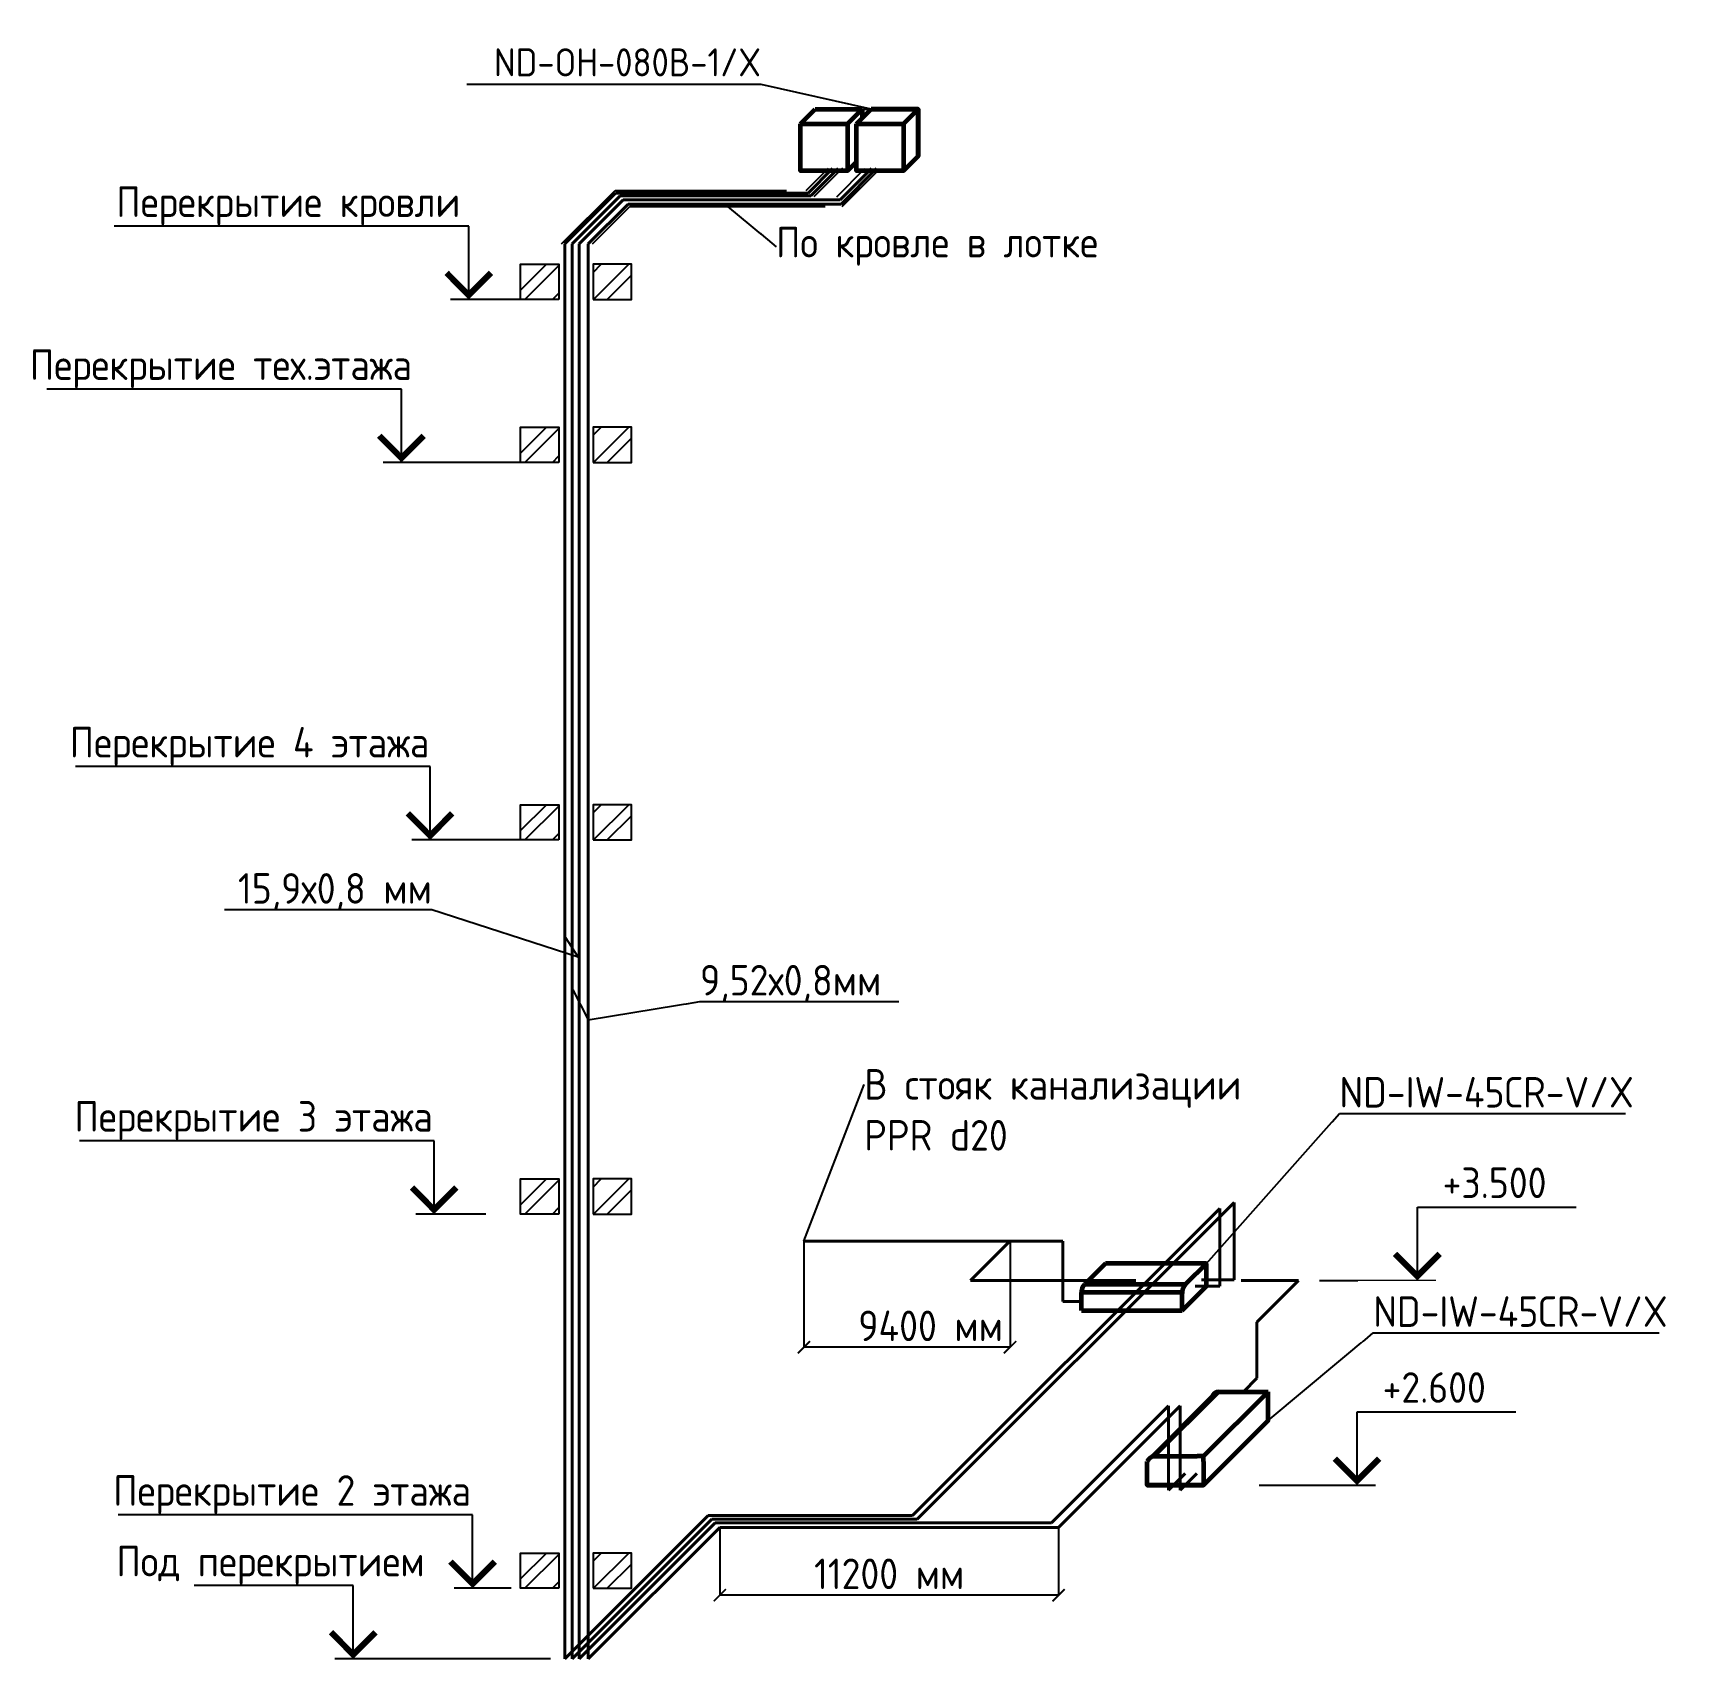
# Model space of a CAD drawing. Header units: millimetres. Extents: x -129048 to 476301, y -5853 to 215316.
# Drawn here: x 14514 to 28050, y 98651 to 111955 of the extents above; entities that cross this region are included whole.
import ezdxf
from ezdxf import colors
from ezdxf.entities.mleader import LeaderData, LeaderLine
from ezdxf.enums import TextEntityAlignment as Align
from ezdxf.math import Vec2, Vec3

# ---------------------------------------------------------------- set-up
doc = ezdxf.new("R2010")
doc.units = ezdxf.units.MM
doc.layers.add('0_ANNOT_Dimensions', color=7, linetype='Continuous')
for name, color, linetype, lineweight in [('GAZLAITER', 1, 'Continuous', 40), ('Дренаж', 36, 'Continuous', 40), ('Кондеи', 6, 'Continuous', 60)]:
    doc.layers.add(name, color=color, linetype=linetype, lineweight=lineweight)
doc.styles.add('PIK', font='isocpeur.ttf', dxfattribs={"width": 0.9, "height": 250})
doc.styles.add('TRAJECTORY_TEXT_STYLE', font='simplex.shx', dxfattribs={"width": 0.65})
doc.dimstyles.get("Standard").update_dxf_attribs({"dimtxt": 250, "dimasz": 100, "dimexe": 0.18, "dimexo": 0.0625, "dimgap": 50, "dimtad": 1, "dimtoh": 1, "dimdec": 4, "dimzin": 0, "dimdsep": 46, "dimtxsty": 'PIK', "dimblk": 'ARCHTICK', "dimcen": 0.09, "dimadec": 0, "dimazin": 0, "dimtfac": 1, "dimtdec": 4, "dimtofl": 0, "dimtmove": 0, "dimatfit": 3, "dimfxl": 1, "dimtolj": 1, "dimtzin": 0, "dimarcsym": 0})

# ---------------------------------------------------------------- blocks, each defined once
blk = doc.blocks.new('_ArchTick')
at = {"color": 0, "linetype": 'ByBlock', "const_width": 0.15}
blk.add_lwpolyline([(-0.5, -0.5), (0.5, 0.5)], dxfattribs=at)
blk = doc.blocks.new('*D3241')
at = {"layer": '0_ANNOT_Dimensions', "color": 0, "lineweight": -2, "transparency": 16777216}
for p, q in [((20131, 99727), (20131, 99172)), ((22902, 99727), (22902, 99172)), ((22902, 99172), (20131, 99172))]:
    blk.add_line(p, q, dxfattribs=at)
at = {"layer": 'Defpoints', "color": 0, "transparency": 16777216}
for p in [(20131, 99727), (22902, 99727), (20131, 99172)]:
    blk.add_point(p, dxfattribs=at)
at = {"layer": '0_ANNOT_Dimensions', "color": 0, "lineweight": -2, "transparency": 16777216, "xscale": 100, "yscale": 100, "zscale": 100, "rotation": 180}
blk.add_blockref('_ArchTick', (20131, 99172), dxfattribs=at)
at = {"layer": '0_ANNOT_Dimensions', "color": 0, "lineweight": -2, "transparency": 16777216, "xscale": 100, "yscale": 100, "zscale": 100}
blk.add_blockref('_ArchTick', (22902, 99172), dxfattribs=at)
at = {"layer": '0_ANNOT_Dimensions', "color": 0, "transparency": 16777216, "insert": (21516, 99347), "char_height": 250, "attachment_point": 5, "style": 'PIK'}
blk.add_mtext('\\A1;11200 мм', dxfattribs=at)
blk = doc.blocks.new('*D3242')
at = {"layer": '0_ANNOT_Dimensions', "color": 0, "lineweight": -2, "transparency": 16777216}
for p, q in [((20819, 102069), (20819, 101201)), ((22505, 102069), (22505, 101201)), ((22505, 101201), (20819, 101201))]:
    blk.add_line(p, q, dxfattribs=at)
at = {"layer": 'Defpoints', "color": 0, "transparency": 16777216}
for p in [(20819, 102069), (22505, 102069), (20819, 101201)]:
    blk.add_point(p, dxfattribs=at)
at = {"layer": '0_ANNOT_Dimensions', "color": 0, "lineweight": -2, "transparency": 16777216, "xscale": 100, "yscale": 100, "zscale": 100, "rotation": 180}
blk.add_blockref('_ArchTick', (20819, 101201), dxfattribs=at)
at = {"layer": '0_ANNOT_Dimensions', "color": 0, "lineweight": -2, "transparency": 16777216, "xscale": 100, "yscale": 100, "zscale": 100}
blk.add_blockref('_ArchTick', (22505, 101201), dxfattribs=at)
at = {"layer": '0_ANNOT_Dimensions', "color": 0, "transparency": 16777216, "insert": (21855, 101376), "char_height": 250, "attachment_point": 5, "style": 'PIK'}
blk.add_mtext('\\A1;9400 мм', dxfattribs=at)
blk = doc.blocks.new('*U3240')
at = {"color": 0, "linetype": 'ByBlock', "lineweight": -2}
for p, q in [((0, 6), (13, 6)), ((-8, 0), (0, 0))]:
    blk.add_line(p, q, dxfattribs=at)
at = {"color": 0, "linetype": 'ByBlock', "lineweight": -2, "ltscale": 100}
blk.add_line((-1.5, 0), (1.5, 0), dxfattribs=at)
blk.add_lwpolyline([(0, 0), (0, 6)], dxfattribs=at)
at = {"color": 0, "linetype": 'ByBlock', "lineweight": -2, "ltscale": 100, "const_width": 0.5}
blk.add_lwpolyline([(1.82, 2.18), (0, 0.35), (-1.82, 2.18)], dxfattribs=at)
at = {"linetype": 'ByBlock', "lineweight": -2, "ltscale": 100, "style": 'TRAJECTORY_TEXT_STYLE', "width": 0.65}
blk.add_attdef('Отм.', text='', height=3.5, dxfattribs=at).set_placement((6.5, 6), align=Align.BOTTOM_CENTER)
at = {"color": 0, "linetype": 'ByBlock', "lineweight": -2, "ltscale": 100, "style": 'TRAJECTORY_TEXT_STYLE', "width": 0.65}
blk.add_attdef('Прим.', text='', height=3.5, dxfattribs=at).set_placement((9.57, 4.8), align=Align.TOP_CENTER)
blk = doc.blocks.new('*U3179')
at = {"color": 0, "linetype": 'ByBlock', "lineweight": -2}
for p, q in [((0, 6), (13, 6)), ((-16.14, 0), (0, 0))]:
    blk.add_line(p, q, dxfattribs=at)
at = {"color": 0, "linetype": 'ByBlock', "lineweight": -2, "ltscale": 100}
blk.add_line((-1.5, 0), (1.5, 0), dxfattribs=at)
blk.add_lwpolyline([(0, 0), (0, 6)], dxfattribs=at)
at = {"color": 0, "linetype": 'ByBlock', "lineweight": -2, "ltscale": 100, "const_width": 0.5}
blk.add_lwpolyline([(1.82, 2.18), (0, 0.35), (-1.82, 2.18)], dxfattribs=at)
at = {"linetype": 'ByBlock', "lineweight": -2, "ltscale": 100, "style": 'TRAJECTORY_TEXT_STYLE', "width": 0.65}
blk.add_attdef('Отм.', text='', height=3.5, dxfattribs=at).set_placement((6.5, 6), align=Align.BOTTOM_CENTER)
at = {"color": 0, "linetype": 'ByBlock', "lineweight": -2, "ltscale": 100, "style": 'TRAJECTORY_TEXT_STYLE', "width": 0.65}
blk.add_attdef('Прим.', text='', height=3.5, dxfattribs=at).set_placement((9.57, 4.8), align=Align.TOP_CENTER)
blk = doc.blocks.new('*U3243')
at = {"color": 0, "linetype": 'ByBlock', "lineweight": -2}
for p, q in [((0, 6), (29, 6)), ((-3.15, 0), (0, 0))]:
    blk.add_line(p, q, dxfattribs=at)
at = {"color": 0, "linetype": 'ByBlock', "lineweight": -2, "ltscale": 100}
blk.add_line((-1.5, 0), (1.5, 0), dxfattribs=at)
blk.add_lwpolyline([(0, 0), (0, 6)], dxfattribs=at)
at = {"color": 0, "linetype": 'ByBlock', "lineweight": -2, "ltscale": 100, "const_width": 0.5}
blk.add_lwpolyline([(1.82, 2.18), (0, 0.35), (-1.82, 2.18)], dxfattribs=at)
at = {"linetype": 'ByBlock', "lineweight": -2, "ltscale": 100, "style": 'TRAJECTORY_TEXT_STYLE', "width": 0.65}
blk.add_attdef('Отм.', text='', height=3.5, dxfattribs=at).set_placement((14.5, 6), align=Align.BOTTOM_CENTER)
at = {"color": 0, "linetype": 'ByBlock', "lineweight": -2, "ltscale": 100, "style": 'TRAJECTORY_TEXT_STYLE', "width": 0.65}
blk.add_attdef('Прим.', text='', height=3.5, dxfattribs=at).set_placement((17.57, 4.8), align=Align.TOP_CENTER)
blk = doc.blocks.new('*U3180')
at = {"color": 0, "linetype": 'ByBlock', "lineweight": -2}
for p, q in [((0, 6), (29, 6)), ((-4.24, 0), (0, 0))]:
    blk.add_line(p, q, dxfattribs=at)
at = {"color": 0, "linetype": 'ByBlock', "lineweight": -2, "ltscale": 100}
blk.add_line((-1.5, 0), (1.5, 0), dxfattribs=at)
blk.add_lwpolyline([(0, 0), (0, 6)], dxfattribs=at)
at = {"color": 0, "linetype": 'ByBlock', "lineweight": -2, "ltscale": 100, "const_width": 0.5}
blk.add_lwpolyline([(1.82, 2.18), (0, 0.35), (-1.82, 2.18)], dxfattribs=at)
at = {"linetype": 'ByBlock', "lineweight": -2, "ltscale": 100, "style": 'TRAJECTORY_TEXT_STYLE', "width": 0.65}
blk.add_attdef('Отм.', text='', height=3.5, dxfattribs=at).set_placement((14.5, 6), align=Align.BOTTOM_CENTER)
at = {"color": 0, "linetype": 'ByBlock', "lineweight": -2, "ltscale": 100, "style": 'TRAJECTORY_TEXT_STYLE', "width": 0.65}
blk.add_attdef('Прим.', text='', height=3.5, dxfattribs=at).set_placement((17.57, 4.8), align=Align.TOP_CENTER)
blk = doc.blocks.new('*U3192')
at = {"color": 0, "linetype": 'ByBlock', "lineweight": -2}
for p, q in [((0, 6), (29, 6)), ((-7.41, 0), (0, 0))]:
    blk.add_line(p, q, dxfattribs=at)
at = {"color": 0, "linetype": 'ByBlock', "lineweight": -2, "ltscale": 100}
blk.add_line((-1.5, 0), (1.5, 0), dxfattribs=at)
blk.add_lwpolyline([(0, 0), (0, 6)], dxfattribs=at)
at = {"color": 0, "linetype": 'ByBlock', "lineweight": -2, "ltscale": 100, "const_width": 0.5}
blk.add_lwpolyline([(1.82, 2.18), (0, 0.35), (-1.82, 2.18)], dxfattribs=at)
at = {"linetype": 'ByBlock', "lineweight": -2, "ltscale": 100, "style": 'TRAJECTORY_TEXT_STYLE', "width": 0.65}
blk.add_attdef('Отм.', text='', height=3.5, dxfattribs=at).set_placement((14.5, 6), align=Align.BOTTOM_CENTER)
at = {"color": 0, "linetype": 'ByBlock', "lineweight": -2, "ltscale": 100, "style": 'TRAJECTORY_TEXT_STYLE', "width": 0.65}
blk.add_attdef('Прим.', text='', height=3.5, dxfattribs=at).set_placement((17.57, 4.8), align=Align.TOP_CENTER)
blk = doc.blocks.new('*U3181')
at = {"color": 0, "linetype": 'ByBlock', "lineweight": -2}
for p, q in [((0, 6), (29, 6)), ((-9.75, 0), (0, 0))]:
    blk.add_line(p, q, dxfattribs=at)
at = {"color": 0, "linetype": 'ByBlock', "lineweight": -2, "ltscale": 100}
blk.add_line((-1.5, 0), (1.5, 0), dxfattribs=at)
blk.add_lwpolyline([(0, 0), (0, 6)], dxfattribs=at)
at = {"color": 0, "linetype": 'ByBlock', "lineweight": -2, "ltscale": 100, "const_width": 0.5}
blk.add_lwpolyline([(1.82, 2.18), (0, 0.35), (-1.82, 2.18)], dxfattribs=at)
at = {"linetype": 'ByBlock', "lineweight": -2, "ltscale": 100, "style": 'TRAJECTORY_TEXT_STYLE', "width": 0.65}
blk.add_attdef('Отм.', text='', height=3.5, dxfattribs=at).set_placement((14.5, 6), align=Align.BOTTOM_CENTER)
at = {"color": 0, "linetype": 'ByBlock', "lineweight": -2, "ltscale": 100, "style": 'TRAJECTORY_TEXT_STYLE', "width": 0.65}
blk.add_attdef('Прим.', text='', height=3.5, dxfattribs=at).set_placement((17.57, 4.8), align=Align.TOP_CENTER)

msp = doc.modelspace()

# ---------------------------------------------------------------- hatches: boundary and pattern name
h = msp.add_hatch()
h.set_pattern_fill('ANSI32', color=256, scale=25)
h.set_pattern_definition([(45, (43210.39, 105935.49), (-168.3798, 168.3798), []), (45, (43322.64, 105935.49), (-168.3798, 168.3798), [])])
h.paths.add_polyline_path([(18814.57158, 110062.61578), (18501.76616, 110062.61578), (18501.76616, 109774.64282), (18814.57158, 109774.64282)])
h.paths.add_polyline_path([(19095.77761, 110062.61578), (19095.77761, 109774.64282), (19408.58304, 109774.64282), (19408.58304, 110062.61578)])
h = msp.add_hatch()
h.set_pattern_fill('ANSI32', color=256, scale=25)
h.set_pattern_definition([(45, (43210.39, 104602.27), (-168.3798, 168.3798), []), (45, (43322.64, 104602.27), (-168.3798, 168.3798), [])])
h.paths.add_polyline_path([(18814.57158, 108729.39739), (18501.76616, 108729.39739), (18501.76616, 108441.42443), (18814.57158, 108441.42443)])
h.paths.add_polyline_path([(19095.77761, 108729.39739), (19095.77761, 108441.42443), (19408.58304, 108441.42443), (19408.58304, 108729.39739)])
h = msp.add_hatch()
h.set_pattern_fill('ANSI32', color=256, scale=25)
h.set_pattern_definition([(45, (43210.39, 101512.8), (-168.3798, 168.3798), []), (45, (43322.64, 101512.8), (-168.3798, 168.3798), [])])
h.paths.add_polyline_path([(18814.57158, 105639.92999), (18501.76616, 105639.92999), (18501.76616, 105351.95703), (18814.57158, 105351.95703)])
h.paths.add_polyline_path([(19095.77761, 105639.92999), (19095.77761, 105351.95703), (19408.58304, 105351.95703), (19408.58304, 105639.92999)])
h = msp.add_hatch()
h.set_pattern_fill('ANSI32', color=256, scale=25)
h.set_pattern_definition([(45, (43210.39, 98451.3), (-168.3798, 168.3798), []), (45, (43322.64, 98451.3), (-168.3798, 168.3798), [])])
h.paths.add_polyline_path([(18814.57158, 102578.43399), (18501.76616, 102578.43399), (18501.76616, 102290.46103), (18814.57158, 102290.46103)])
h.paths.add_polyline_path([(19095.77761, 102578.43399), (19095.77761, 102290.46103), (19408.58304, 102290.46103), (19408.58304, 102578.43399)])
h = msp.add_hatch()
h.set_pattern_fill('ANSI32', color=256, scale=25)
h.set_pattern_definition([(45, (43210.39, 95389.8), (-168.3798, 168.3798), []), (45, (43322.64, 95389.8), (-168.3798, 168.3798), [])])
h.paths.add_polyline_path([(18814.57158, 99516.93799), (18501.76616, 99516.93799), (18501.76616, 99228.96503), (18814.57158, 99228.96503)])
h.paths.add_polyline_path([(19095.77761, 99516.93799), (19095.77761, 99228.96503), (19408.58304, 99228.96503), (19408.58304, 99516.93799)])

# ---------------------------------------------------------------- linework, layer by layer
for p, q in [((20837.02403, 110667.73829), (21019.32169, 110850.03595)), ((21135.38689, 110850.03595), (20901.0378, 110615.68685)), ((21088.74268, 110615.68685), (21318.31675, 110845.26092)), ((21131.26101, 110536.11552), (21419.81398, 110824.66849)), ((18837.51872, 110230.12699), (19275.13002, 110667.73829)), ((19275.13002, 110667.73829), (20676.71627, 110667.73829)), ((19090.28502, 110230.12699), (19396.27355, 110536.11552)), ((19396.27355, 110536.11552), (20992.87985, 110536.11552))]:
    msp.add_line(p, q)
for points in [[(18814.57158, 109774.64282), (18501.76616, 109774.64282), (18501.76616, 110062.61578), (18814.57158, 110062.61578)], [(19095.77761, 109774.64282), (19408.58304, 109774.64282), (19408.58304, 110062.61578), (19095.77761, 110062.61578)], [(18814.57158, 108441.42443), (18501.76616, 108441.42443), (18501.76616, 108729.39739), (18814.57158, 108729.39739)], [(19095.77761, 108441.42443), (19408.58304, 108441.42443), (19408.58304, 108729.39739), (19095.77761, 108729.39739)], [(18814.57158, 105351.95703), (18501.76616, 105351.95703), (18501.76616, 105639.92999), (18814.57158, 105639.92999)], [(19095.77761, 105351.95703), (19408.58304, 105351.95703), (19408.58304, 105639.92999), (19095.77761, 105639.92999)], [(18814.57158, 102290.46103), (18501.76616, 102290.46103), (18501.76616, 102578.43399), (18814.57158, 102578.43399)], [(19095.77761, 102290.46103), (19408.58304, 102290.46103), (19408.58304, 102578.43399), (19095.77761, 102578.43399)], [(18814.57158, 99228.96503), (18501.76616, 99228.96503), (18501.76616, 99516.93799), (18814.57158, 99516.93799)], [(19095.77761, 99228.96503), (19408.58304, 99228.96503), (19408.58304, 99516.93799), (19095.77761, 99516.93799)]]:
    msp.add_lwpolyline(points, close=True)
at = {"layer": 'GAZLAITER', "color": 5}
for p, q in [((20852.68642, 110644.96256), (21053.76848, 110846.04462)), ((21116.39072, 110589.12646), (21372.72259, 110845.45834)), ((18862.63863, 110230.12699), (19277.47421, 110644.96256)), ((18980.60483, 110230.12699), (19339.60431, 110589.12646)), ((19277.47421, 110644.96256), (20852.68642, 110644.96256)), ((19339.60431, 110589.12646), (21116.39072, 110589.12646)), ((18862.63863, 98650.74349), (18862.63863, 110230.12699)), ((18980.60483, 99228.96503), (18980.60483, 110230.12699)), ((24219.89487, 102336.02181), (21706.93176, 99823.0587)), ((24219.89487, 101701.11544), (24219.89487, 102336.02181)), ((24019.07465, 101701.11544), (24219.89487, 101701.11544)), ((23802.33988, 100722.0129), (22892.61043, 99812.28345)), ((23802.33988, 100032.41596), (23802.33988, 100722.0129)), ((23938.60993, 100168.68601), (23802.33988, 100032.41596)), ((20034.95384, 99823.0587), (18862.63863, 98650.74349)), ((20093.93694, 99764.0756), (18980.60483, 98650.74349)), ((21706.93176, 99823.0587), (20034.95384, 99823.0587)), ((22844.40258, 99764.0756), (20093.93694, 99764.0756)), ((22892.61043, 99812.28345), (22844.40258, 99764.0756)), ((18980.60483, 98650.74349), (18980.60483, 99228.96503))]:
    msp.add_line(p, q, dxfattribs=at)
at = {"layer": 'GAZLAITER'}
for p, q in [((20875.66774, 110623.00758), (21098.70478, 110846.04462)), ((21124.3529, 110555.95514), (21413.85609, 110845.45834)), ((18922.19731, 110230.12699), (19315.0779, 110623.00758)), ((19315.0779, 110623.00758), (20875.66774, 110623.00758)), ((19054.821, 110230.12699), (19380.64916, 110555.95514)), ((19380.64916, 110555.95514), (21124.3529, 110555.95514)), ((18922.19731, 98650.74349), (18922.19731, 110230.12699)), ((19054.821, 98650.74349), (19054.821, 110230.12699)), ((24339.36051, 102386.77302), (21745.86685, 99793.27936)), ((24339.36051, 101751.86665), (24339.36051, 102386.77302)), ((24069.82586, 101751.86665), (24339.36051, 101751.86665)), ((23896.8337, 100722.0129), (22901.78831, 99726.96752)), ((23896.8337, 100032.41596), (23896.8337, 100722.0129)), ((24033.10374, 100168.68601), (23896.8337, 100032.41596)), ((20064.73318, 99793.27936), (18922.19731, 98650.74349)), ((21745.86685, 99793.27936), (20064.73318, 99793.27936)), ((20131.04503, 99726.96752), (19054.821, 98650.74349)), ((22901.78831, 99726.96752), (20131.04503, 99726.96752))]:
    msp.add_line(p, q, dxfattribs=at)
at = {"layer": 'Дренаж'}
for p, q in [((22938.10602, 102069.44263), (20818.52832, 102069.44263)), ((22182.15079, 101746.94576), (22504.64767, 102069.44263)), ((22938.10602, 101575.60644), (22938.10602, 102069.44263)), ((22535.67683, 101746.94576), (22182.15079, 101746.94576)), ((23532.74702, 101746.94576), (22535.67683, 101746.94576)), ((24865.31894, 101746.94576), (24394.43894, 101746.94576)), ((24523.76691, 101405.39372), (24865.31894, 101746.94576)), ((23088.19738, 101575.60644), (22938.10602, 101575.60644)), ((24523.76691, 100947.89624), (24523.76691, 101405.39372)), ((24413.27316, 100837.4025), (24523.76691, 100947.89624))]:
    msp.add_line(p, q, dxfattribs=at)
at = {"layer": 'Кондеи'}
for p, q in [((20792.26089, 111211.68024), (20911.99465, 111331.414)), ((20911.99465, 111331.414), (21296.38565, 111331.414)), ((21176.65189, 111211.68024), (21296.38565, 111331.414)), ((21250.35237, 111211.68024), (21370.08613, 111331.414)), ((21296.38565, 111331.414), (21296.38565, 111257.71352)), ((21634.74336, 111211.68024), (21754.47712, 111331.414)), ((21250.35237, 110900.98972), (21176.65189, 110827.28924)), ((21754.47712, 110947.023), (21634.74336, 110827.28924)), ((23286.24685, 101885.94056), (23116.51211, 101716.20582)), ((24110.73287, 101885.94056), (23286.24685, 101885.94056)), ((24110.73287, 101885.94056), (23940.99813, 101716.20582)), ((24110.73287, 101699.60677), (24110.73287, 101885.94056)), ((23116.51211, 101716.20582), (23940.99813, 101716.20582)), ((23912.6834, 101501.55729), (24110.73287, 101699.60677)), ((23088.19738, 101501.55729), (23088.19738, 101649.65559)), ((23912.6834, 101649.65559), (23088.19738, 101649.65559)), ((23912.6834, 101501.55729), (23912.6834, 101649.65559)), ((23088.19738, 101501.55729), (23912.6834, 101501.55729)), ((23667.62055, 100305.34642), (24159.2889, 100797.01477)), ((24209.65717, 100837.4025), (23681.03261, 100308.77793)), ((24616.88915, 100837.4025), (24088.26459, 100308.77793)), ((24209.65717, 100837.4025), (24616.88915, 100837.4025)), ((24616.88915, 100600.41791), (24616.88915, 100837.4025)), ((24088.26459, 100308.77793), (24035.08478, 100308.77793)), ((24088.26459, 100265.57867), (24088.26459, 100308.77793))]:
    msp.add_line(p, q, dxfattribs=at)
for points in [[(21370.08613, 111331.414), (21754.47712, 111331.414), (21754.47712, 110947.023), (21754.47712, 111331.414)], [(20792.26089, 111211.68024), (21176.65189, 111211.68024), (21176.65189, 110827.28924), (20792.26089, 110827.28924)], [(21250.35237, 111211.68024), (21634.74336, 111211.68024), (21634.74336, 110827.28924), (21250.35237, 110827.28924)], [(23627.8528, 100071.79335), (24088.26459, 100071.79335), (24616.88915, 100600.41791), (24088.26459, 100071.79335)]]:
    msp.add_lwpolyline(points, close=True, dxfattribs=at)
for points in [[(23681.03261, 100308.77793), (24035.08478, 100308.77793)], [(23681.03261, 100308.77793), (24035.08478, 100308.77793)], [(24088.26459, 100265.57867), (24088.26459, 100071.79335), (23627.8528, 100071.79335), (23627.8528, 100265.57867)]]:
    msp.add_lwpolyline(points, dxfattribs=at)
for centre, radius, start, end in [((23191.86785, 101644.84609), 103.78197, 136.560145102, 182.65617359), ((24016.35387, 101644.84609), 103.78197, 136.560145102, 182.65617359), ((24217.15165, 100776.45455), 61.40701, 97.010194832, 160.438479087), ((23690.89514, 100242.30408), 67.20151, 98.439242538, 159.736370686)]:
    msp.add_arc(centre, radius, start, end, dxfattribs=at)

# ---------------------------------------------------------------- block references
ref = msp.add_blockref('*U3180', (18077.8261, 109774.64282), dxfattribs=dict(xscale=-100, yscale=100, zscale=100))
ref.add_attrib('Отм.', 'Перекрытие кровли', dxfattribs={"linetype": 'ByBlock', "lineweight": -2, "ltscale": 100, "height": 250, "style": 'PIK', "width": 0.9}).set_placement((16601.23519, 110374.64282), align=Align.BOTTOM_CENTER)
ref = msp.add_blockref('*U3181', (17527.20646, 108441.42443), dxfattribs=dict(xscale=-100, yscale=100, zscale=100))
ref.add_attrib('Отм.', 'Перекрытие тех.этажа', dxfattribs={"linetype": 'ByBlock', "lineweight": -2, "ltscale": 100, "height": 250, "style": 'PIK', "width": 0.9}).set_placement((16050.61555, 109041.42443), align=Align.BOTTOM_CENTER)
ref = msp.add_blockref('*U3192', (17760.76908, 105351.95703), dxfattribs=dict(xscale=-100, yscale=100, zscale=100))
ref.add_attrib('Отм.', 'Перекрытие 4 этажа', dxfattribs={"linetype": 'ByBlock', "lineweight": -2, "ltscale": 100, "height": 250, "style": 'PIK', "width": 0.9}).set_placement((16284.17817, 105951.95703), align=Align.BOTTOM_CENTER)
ref = msp.add_blockref('*U3180', (17794.47414, 102290.46103), dxfattribs=dict(xscale=-100, yscale=100, zscale=100))
ref.add_attrib('Отм.', 'Перекрытие 3 этажа', dxfattribs={"linetype": 'ByBlock', "lineweight": -2, "ltscale": 100, "height": 250, "style": 'PIK', "width": 0.9}).set_placement((16317.88323, 102890.46103), align=Align.BOTTOM_CENTER)
ref = msp.add_blockref('*U3240', (25836.54711, 101746.94576), dxfattribs=dict(xscale=100, yscale=100, zscale=100))
ref.add_attrib('Отм.', '+3.500', dxfattribs={"linetype": 'ByBlock', "lineweight": -2, "ltscale": 100, "height": 250, "style": 'PIK', "width": 0.9}).set_placement((26468.30847, 102346.94576), align=Align.BOTTOM_CENTER)
ref = msp.add_blockref('*U3243', (18109.34877, 99228.96503), dxfattribs=dict(xscale=-100, yscale=100, zscale=100))
ref.add_attrib('Отм.', 'Перекрытие 2 этажа', dxfattribs={"linetype": 'ByBlock', "lineweight": -2, "ltscale": 100, "height": 250, "style": 'PIK', "width": 0.9}).set_placement((16632.75786, 99828.96503), align=Align.BOTTOM_CENTER)
ref = msp.add_blockref('*U3179', (17132.82592, 98650.74349), dxfattribs=dict(xscale=-100, yscale=100, zscale=100))
ref.add_attrib('Отм.', 'Под перекрытием', dxfattribs={"linetype": 'ByBlock', "lineweight": -2, "ltscale": 100, "height": 250, "style": 'PIK', "width": 0.9}).set_placement((16456.23501, 99250.74349), align=Align.BOTTOM_CENTER)

# ---------------------------------------------------------------- dimensions: what is measured, and where the dimension line sits
at = {"layer": '0_ANNOT_Dimensions'}
dim = msp.add_linear_dim(base=(20818.52832, 101201.15868), p1=(22504.64767, 102069.44263), p2=(20818.52832, 102069.44263), text='9400 мм', dimstyle='Standard', dxfattribs=at)
dim.commit()
dim.dimension.update_dxf_attribs({"geometry": '*D3242', "text_midpoint": (21855.01136, 101201.15868), "dimtype": 160})
dim = msp.add_linear_dim(base=(20131.04503, 99172.13335), p1=(22901.78831, 99726.96752), p2=(20131.04503, 99726.96752), text='11200 мм', dimstyle='Standard', dxfattribs=at)
dim.commit()
dim.dimension.update_dxf_attribs({"geometry": '*D3241', "text_midpoint": (21516.41667, 99347.13335)})

# ---------------------------------------------------------------- next in the draw order: leaders
at = {"layer": 'GAZLAITER', "color": 18, "lineweight": 25, "ltscale": 10, "true_color": 0x000000}
ml = msp.add_multileader_mtext('Standard', dxfattribs=at)
ml.set_content('{\\H0.91667x;\\C256;\\c0;ND-OH-080B-1/X}', color=1, style='PIK')
ml.set_leader_properties()
ml.build(insert=Vec2(0, 0))
ml.multileader.update_dxf_attribs({"text_right_attachment_type": 6, "dogleg_length": 0.36, "arrow_head_size": 0.18})
ctx = ml.context
ctx.base_point, ctx.char_height, ctx.arrow_head_size, ctx.landing_gap_size, ctx.plane_origin = Vec3(18385.13865, 111704.62953), 250, 0.18, 0.09, Vec3(20911.99465, 111331.414)
ctx.right_attachment, ctx.text_align_type = 6, 2
notes = []
notes.append((ctx, [(0, (1, 1, 0), (20468.81123, 111533.79603), (-1, 0), 0.36, [(1, [(20911.99465, 111331.414), (21370.08613, 111331.414)], 0, [])])]))
ctx.mtext.insert, ctx.mtext.alignment, ctx.mtext.flow_direction = Vec3(20468.36123, 111829.62953), 3, 5
ctx.mtext.has_bg_fill, ctx.mtext.bg_color, ctx.mtext.bg_scale_factor, ctx.mtext.bg_transparency, ctx.mtext.use_window_bg_color = 1, -1027028792, 1.5, 0, 1
ml = msp.add_multileader_mtext('Standard', dxfattribs=at)
ml.set_content('{\\C256;\\c0;По кровле в лотке}', color=1, style='PIK')
ml.set_leader_properties()
ml.build(insert=Vec2(0, 0))
ml.multileader.update_dxf_attribs({"text_right_attachment_type": 6, "dogleg_length": 0.36, "arrow_head_size": 0.18})
ctx = ml.context
ctx.base_point, ctx.char_height, ctx.arrow_head_size, ctx.landing_gap_size, ctx.plane_origin = Vec3(20593.03902, 110206.14842), 250, 0.18, 0.09, Vec3(19864.90978, 110536.11552)
ctx.right_attachment, ctx.text_align_type = 6, 2
notes.append((ctx, [(0, (1, 1, 0), (20592.67902, 110206.14842), (1, 0), 0.36, [(0, [(20194.5767, 110536.11552)], 0, [])])]))
ctx.mtext.insert, ctx.mtext.alignment, ctx.mtext.flow_direction = Vec3(23225.62902, 110368.64842), 3, 5
ctx.mtext.has_bg_fill, ctx.mtext.bg_color, ctx.mtext.bg_scale_factor, ctx.mtext.bg_transparency, ctx.mtext.use_window_bg_color = 1, -1027028792, 1.5, 0, 1
ml = msp.add_multileader_mtext('Standard', dxfattribs=at)
ml.set_content('15,9х0,8 мм', color=250, style='PIK')
ml.set_leader_properties()
ml.build(insert=Vec2(0, 0))
ml.multileader.update_dxf_attribs({"text_left_attachment_type": 6, "text_right_attachment_type": 6, "dogleg_length": 0.36, "arrow_head_size": 0.18})
ctx = ml.context
ctx.base_point, ctx.char_height, ctx.arrow_head_size, ctx.landing_gap_size, ctx.plane_origin = Vec3(16267.98472, 104780.67173), 250, 0.18, 0.09, Vec3(18802.9027, 104440.43524)
ctx.left_attachment, ctx.right_attachment, ctx.text_align_type = 6, 6, 2
notes.append((ctx, [(0, (1, 1, 0), (17776.02472, 104780.67173), (-1, 0), 0.36, [(1, [(18862.63863, 104561.52724), (18973.57166, 104391.99437)], 0, [])])]))
ctx.mtext.insert, ctx.mtext.alignment, ctx.mtext.flow_direction = Vec3(17775.57472, 105080.67173), 3, 5
ctx.mtext.has_bg_fill, ctx.mtext.bg_color, ctx.mtext.bg_scale_factor, ctx.mtext.bg_transparency, ctx.mtext.use_window_bg_color = 1, -1027028792, 1.5, 0, 1
at = {"layer": 'Кондеи', "color": 18, "lineweight": 25, "ltscale": 10, "true_color": 0x000000}
ml = msp.add_multileader_mtext('Standard', dxfattribs=at)
ml.set_content('ND-IW-45СR-V/X', color=250, style='PIK')
ml.set_leader_properties()
ml.build(insert=Vec2(0, 0))
ml.multileader.update_dxf_attribs({"text_left_attachment_type": 6, "text_right_attachment_type": 6, "dogleg_length": 0.36, "arrow_head_size": 0.18})
ctx = ml.context
ctx.base_point, ctx.char_height, ctx.arrow_head_size, ctx.landing_gap_size, ctx.plane_origin = Vec3(25199.57204, 103112.68497), 250, 0.18, 0.09, Vec3(24109.98842, 101884.36676)
ctx.left_attachment, ctx.right_attachment = 6, 6
notes.append((ctx, [(1, (1, 1, 0), (25199.21204, 103112.68497), (1, 0), 0.36, [(0, [(24109.98842, 101884.36676)], 0, [])])]))
ctx.mtext.insert, ctx.mtext.flow_direction = Vec3(25199.66204, 103412.68497), 5
ctx.mtext.has_bg_fill, ctx.mtext.bg_color, ctx.mtext.bg_scale_factor, ctx.mtext.bg_transparency, ctx.mtext.use_window_bg_color = 1, -1027028792, 1.5, 0, 1
ml = msp.add_multileader_mtext('Standard', dxfattribs=at)
ml.set_content('ND-IW-45СR-V/X', color=250, style='PIK')
ml.set_leader_properties()
ml.build(insert=Vec2(0, 0))
ml.multileader.update_dxf_attribs({"text_left_attachment_type": 6, "text_right_attachment_type": 6, "dogleg_length": 0.36, "arrow_head_size": 0.18})
ctx = ml.context
ctx.base_point, ctx.char_height, ctx.arrow_head_size, ctx.landing_gap_size, ctx.plane_origin = Vec3(25475.82655, 101318.06864), 250, 0.18, 0.09, Vec3(25462.19143, 100039.22296)
ctx.left_attachment, ctx.right_attachment = 6, 6
notes.append((ctx, [(1, (1, 1, 0), (25475.46655, 101318.06864), (1, 0), 0.36, [(0, [(24616.88915, 100600.41791)], 0, [])])]))
ctx.mtext.insert, ctx.mtext.flow_direction = Vec3(25475.91655, 101618.06864), 5
ctx.mtext.has_bg_fill, ctx.mtext.bg_color, ctx.mtext.bg_scale_factor, ctx.mtext.bg_transparency, ctx.mtext.use_window_bg_color = 1, -1027028792, 1.5, 0, 1
for ctx, leaders in notes:
    for number, flags, end, landing, length, lines in leaders:
        leader = LeaderData()
        leader.index, (leader.has_last_leader_line, leader.has_dogleg_vector, leader.attachment_direction) = number, flags
        leader.last_leader_point, leader.dogleg_vector, leader.dogleg_length = Vec3(end), Vec3(landing), length
        for number, points, colour, breaks in lines:
            line = LeaderLine()
            line.index, line.vertices, line.color, line.breaks = number, Vec3.list(points), colors.encode_raw_color(colour), breaks
            leader.lines.append(line)
        ctx.leaders.append(leader)

# ---------------------------------------------------------------- next in the draw order: block references
ref = msp.add_blockref('*U3240', (25343.06346, 100071.79335), dxfattribs=dict(xscale=100, yscale=100, zscale=100))
ref.add_attrib('Отм.', '+2.600', dxfattribs={"linetype": 'ByBlock', "lineweight": -2, "ltscale": 100, "height": 250, "style": 'PIK', "width": 0.9}).set_placement((25974.82483, 100671.79335), align=Align.BOTTOM_CENTER)

# ---------------------------------------------------------------- next in the draw order: leaders
at = {"layer": 'GAZLAITER', "color": 18, "lineweight": 25, "ltscale": 10, "true_color": 0x000000}
ml = msp.add_multileader_mtext('Standard', dxfattribs=at)
ml.set_content('9,52х0,8мм', color=250, style='PIK')
ml.set_leader_properties()
ml.build(insert=Vec2(0, 0))
ml.multileader.update_dxf_attribs({"text_left_attachment_type": 6, "text_right_attachment_type": 6, "dogleg_length": 0.36, "arrow_head_size": 0.18})
ctx = ml.context
ctx.base_point, ctx.char_height, ctx.arrow_head_size, ctx.landing_gap_size, ctx.plane_origin = Vec3(19968.71675, 104029.43632), 250, 0.18, 0.09, Vec3(17185.73126, 104310.49463)
ctx.left_attachment, ctx.right_attachment = 6, 6
notes = []
notes.append((ctx, [(0, (1, 1, 0), (19968.35675, 104029.43632), (1, 0), 0.36, [(1, [(18928.5279, 104124.59394), (19054.821, 103881.56902)], 0, [])])]))
ctx.mtext.insert, ctx.mtext.flow_direction = Vec3(19968.80675, 104329.43632), 5
ctx.mtext.has_bg_fill, ctx.mtext.bg_color, ctx.mtext.bg_scale_factor, ctx.mtext.bg_transparency, ctx.mtext.use_window_bg_color = 1, -1027028792, 1.5, 0, 1
ml = msp.add_multileader_mtext('Standard', dxfattribs=at)
ml.set_content('{\\C256;\\c0;В стояк канализации\\PPPR d20}', color=2, style='PIK')
ml.set_leader_properties()
ml.build(insert=Vec2(0, 0))
ml.multileader.update_dxf_attribs({"text_right_attachment_type": 6, "dogleg_length": 0.36, "arrow_head_size": 0.18})
ctx = ml.context
ctx.base_point, ctx.char_height, ctx.arrow_head_size, ctx.landing_gap_size, ctx.plane_origin = Vec3(21312.6337, 103352.15243), 250, 0.18, 0.09, Vec3(20818.52832, 102069.44263)
ctx.right_attachment = 6
notes.append((ctx, [(1, (1, 1, 0), (21312.2737, 103352.15243), (1, 0), 0.36, [(0, [(20818.52832, 102069.44263)], 0, [])])]))
ctx.mtext.insert, ctx.mtext.flow_direction = Vec3(21312.7237, 103477.24713), 5
for ctx, leaders in notes:
    for number, flags, end, landing, length, lines in leaders:
        leader = LeaderData()
        leader.index, (leader.has_last_leader_line, leader.has_dogleg_vector, leader.attachment_direction) = number, flags
        leader.last_leader_point, leader.dogleg_vector, leader.dogleg_length = Vec3(end), Vec3(landing), length
        for number, points, colour, breaks in lines:
            line = LeaderLine()
            line.index, line.vertices, line.color, line.breaks = number, Vec3.list(points), colors.encode_raw_color(colour), breaks
            leader.lines.append(line)
        ctx.leaders.append(leader)

doc.saveas('drawing.dxf')
